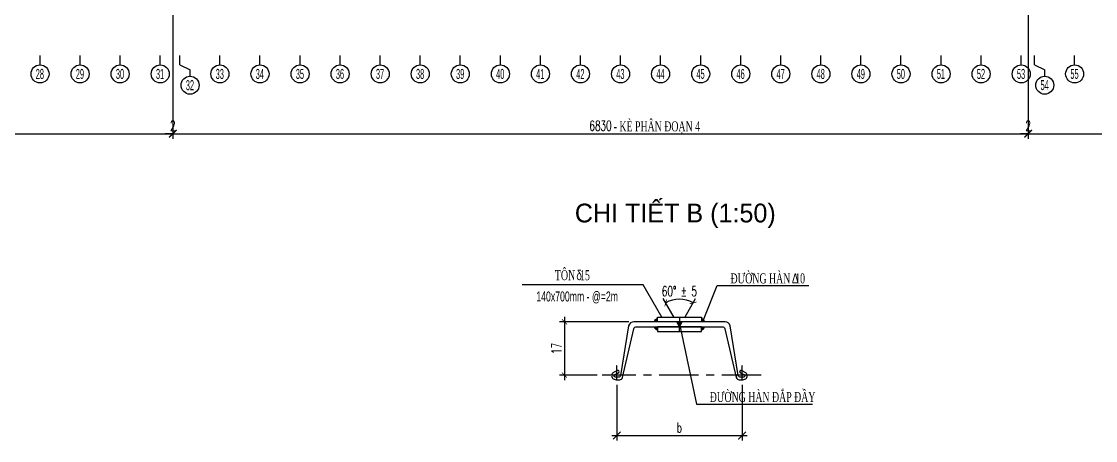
# Model space of a CAD drawing. Extents: x -64479 to 90650, y -38385 to 38270.
# Drawn here: x -41715 to -33136, y 5999 to 9346 of the extents above; entities that cross this region are included whole.
import ezdxf
from ezdxf.enums import TextEntityAlignment as Align

# ---------------------------------------------------------------- set-up
doc = ezdxf.new("R2010")
doc.units = 0
doc.header["$MEASUREMENT"] = 0
doc.linetypes.add('CENTER', pattern=[2, 1.25, -0.25, 0.25, -0.25])
doc.linetypes.add('CENTER2', pattern=[1.125, 0.75, -0.125, 0.125, -0.125])
doc.layers.get('0').update_dxf_attribs({"linetype": 'CONTINUOUS'})
for name, color, linetype in [('CENTER', 9, 'CENTER2'), ('Cu', 230, 'CONTINUOUS'), ('Dam', 4, 'CONTINUOUS'), ('DIMENSION', 4, 'CONTINUOUS'), ('Kich thuoc', 4, 'CONTINUOUS'), ('Net vang', 2, 'CONTINUOUS'), ('TEXT', 3, 'CONTINUOUS'), ('TIM', 8, 'CENTER')]:
    doc.layers.add(name, color=color, linetype=linetype)
doc.styles.add('CMB-1', font='VHBLACK_0.TTF', dxfattribs={"width": 0.8})
doc.styles.add('DIM', font='romans.shx', dxfattribs={"width": 0.65})
doc.styles.add('Kichthuoc', font='romans.shx', dxfattribs={"width": 0.6})
doc.styles.get("Standard").update_dxf_attribs({"font": 'vn_vni.shx', "width": 0.9})
doc.styles.add('SYMBOL', font='greeks.shx', dxfattribs={"width": 0.8})
doc.styles.add('THUONG', font='vntimeh.shx')
doc.dimstyles.new('40.Ph', dxfattribs={"dimscale": 400, "dimtxt": 0.2, "dimasz": 0.1, "dimexe": 0.1, "dimexo": 0.1, "dimgap": 0.06, "dimtad": 1, "dimdec": 0, "dimlfac": 0.05, "dimzin": 0, "dimdsep": 46, "dimtxsty": 'DIM', "dimblk": 'ARCHTICK', "dimcen": 0.15, "dimdle": 0.1, "dimclrd": 256, "dimclre": 7, "dimclrt": 6, "dimadec": 0, "dimazin": 0, "dimtfac": 1, "dimtdec": 0, "dimtix": 1, "dimtmove": 0, "dimatfit": 3, "dimfxl": 1, "dimtolj": 1, "dimtzin": 0, "dimarcsym": 0})
doc.dimstyles.new('400.Ph', dxfattribs={"dimscale": 400, "dimtxt": 0.2, "dimasz": 0.15, "dimexe": 0.1, "dimexo": 0.1, "dimgap": 0.06, "dimtad": 1, "dimdec": 0, "dimzin": 0, "dimdsep": 46, "dimtxsty": 'DIM', "dimblk": 'ARCHTICK', "dimcen": 0.15, "dimdle": 0.1, "dimclrd": 256, "dimclre": 7, "dimclrt": 6, "dimadec": 0, "dimazin": 0, "dimtfac": 1, "dimtdec": 0, "dimtix": 1, "dimtmove": 0, "dimatfit": 3, "dimldrblk": 'ARCHTICK', "dimfxl": 1, "dimtolj": 1, "dimtzin": 0, "dimarcsym": 0})
doc.dimstyles.new('Le 200', dxfattribs={"dimscale": 200, "dimtxt": 0.2, "dimasz": 0.15, "dimexe": 0.1, "dimexo": 0.2, "dimgap": 0.1, "dimtad": 1, "dimdec": 0, "dimzin": 0, "dimdsep": 46, "dimtxsty": 'Kichthuoc', "dimblk": 'ARCHTICK', "dimcen": 0, "dimdle": 0.1, "dimclrd": 2, "dimclre": 2, "dimclrt": 256, "dimadec": 0, "dimazin": 0, "dimtfac": 1, "dimtdec": 0, "dimtix": 1, "dimtmove": 2, "dimatfit": 3, "dimfxl": 1, "dimtolj": 1, "dimtzin": 0, "dimarcsym": 0})

# ---------------------------------------------------------------- blocks, each defined once
blk = doc.blocks.new('_ArchTick')
at = {"color": 0, "linetype": 'ByBlock', "const_width": 0.15}
blk.add_lwpolyline([(-0.5, -0.5), (0.5, 0.5)], dxfattribs=at)
blk = doc.blocks.new('*D28')
at = {"layer": 'DIMENSION', "color": 7, "lineweight": -2}
for p, q in [((-46787.1, 9927.7), (-46787.1, 8409.5)), ((-40507.1, 9927.7), (-40507.1, 8409.5))]:
    blk.add_line(p, q, dxfattribs=at)
at = {"layer": 'DIMENSION', "lineweight": -2}
blk.add_line((-46827.1, 8449.5), (-40467.1, 8449.5), dxfattribs=at)
at = {"layer": 'DIMENSION', "lineweight": -2, "xscale": 60, "yscale": 60, "zscale": 60, "rotation": 180}
blk.add_blockref('_ArchTick', (-46787.1, 8449.5), dxfattribs=at)
at = {"layer": 'DIMENSION', "lineweight": -2, "xscale": 60, "yscale": 60, "zscale": 60}
blk.add_blockref('_ArchTick', (-40507.1, 8449.5), dxfattribs=at)
at = {"layer": 'DIMENSION', "color": 6, "insert": (-43647.1, 8513.5), "char_height": 80, "attachment_point": 5, "style": 'DIM'}
blk.add_mtext('\\A1;6280', dxfattribs=at)
blk = doc.blocks.new('*D29')
at = {"layer": 'DIMENSION', "color": 7, "lineweight": -2}
for p, q in [((-40507.1, 9927.7), (-40507.1, 8409.5)), ((-40505.1, 9927.7), (-40505.1, 8409.5))]:
    blk.add_line(p, q, dxfattribs=at)
at = {"layer": 'DIMENSION', "lineweight": -2}
for p, q in [((-40507.1, 8449.5), (-40567.1, 8449.5)), ((-40507.1, 8449.5), (-40505.1, 8449.5)), ((-40505.1, 8449.5), (-40445.1, 8449.5))]:
    blk.add_line(p, q, dxfattribs=at)
at = {"layer": 'DIMENSION', "lineweight": -2, "xscale": 60, "yscale": 60, "zscale": 60}
blk.add_blockref('_ArchTick', (-40507.1, 8449.5), dxfattribs=at)
at = {"layer": 'DIMENSION', "lineweight": -2, "xscale": 60, "yscale": 60, "zscale": 60, "rotation": 180}
blk.add_blockref('_ArchTick', (-40505.1, 8449.5), dxfattribs=at)
at = {"layer": 'DIMENSION', "color": 6, "insert": (-40506.1, 8513.5), "char_height": 80, "attachment_point": 5, "style": 'DIM'}
blk.add_mtext('\\A1;2', dxfattribs=at)
blk = doc.blocks.new('*D30')
at = {"layer": 'DIMENSION', "color": 7, "lineweight": -2}
for p, q in [((-40505.1, 9927.7), (-40505.1, 8409.5)), ((-33675.1, 9927.7), (-33675.1, 8409.5))]:
    blk.add_line(p, q, dxfattribs=at)
at = {"layer": 'DIMENSION', "lineweight": -2}
blk.add_line((-40545.1, 8449.5), (-33635.1, 8449.5), dxfattribs=at)
at = {"layer": 'DIMENSION', "lineweight": -2, "xscale": 60, "yscale": 60, "zscale": 60, "rotation": 180}
blk.add_blockref('_ArchTick', (-40505.1, 8449.5), dxfattribs=at)
at = {"layer": 'DIMENSION', "lineweight": -2, "xscale": 60, "yscale": 60, "zscale": 60}
blk.add_blockref('_ArchTick', (-33675.1, 8449.5), dxfattribs=at)
at = {"layer": 'DIMENSION', "color": 6, "insert": (-37090.1, 8513.5), "char_height": 80, "attachment_point": 5, "style": 'DIM'}
blk.add_mtext('\\A1;6830', dxfattribs=at)
blk = doc.blocks.new('*D31')
at = {"layer": 'DIMENSION', "color": 7, "lineweight": -2}
for p, q in [((-33675.1, 9927.7), (-33675.1, 8409.5)), ((-33673.1, 9927.7), (-33673.1, 8409.5))]:
    blk.add_line(p, q, dxfattribs=at)
at = {"layer": 'DIMENSION', "lineweight": -2}
for p, q in [((-33675.1, 8449.5), (-33735.1, 8449.5)), ((-33675.1, 8449.5), (-33673.1, 8449.5)), ((-33673.1, 8449.5), (-33613.1, 8449.5))]:
    blk.add_line(p, q, dxfattribs=at)
at = {"layer": 'DIMENSION', "lineweight": -2, "xscale": 60, "yscale": 60, "zscale": 60}
blk.add_blockref('_ArchTick', (-33675.1, 8449.5), dxfattribs=at)
at = {"layer": 'DIMENSION', "lineweight": -2, "xscale": 60, "yscale": 60, "zscale": 60, "rotation": 180}
blk.add_blockref('_ArchTick', (-33673.1, 8449.5), dxfattribs=at)
at = {"layer": 'DIMENSION', "color": 6, "insert": (-33674.1, 8513.5), "char_height": 80, "attachment_point": 5, "style": 'DIM'}
blk.add_mtext('\\A1;2', dxfattribs=at)
blk = doc.blocks.new('*D32')
at = {"layer": 'DIMENSION', "color": 7, "lineweight": -2}
for p, q in [((-33673.1, 9927.7), (-33673.1, 8409.5)), ((-27173.1, 9927.7), (-27173.1, 8409.5))]:
    blk.add_line(p, q, dxfattribs=at)
at = {"layer": 'DIMENSION', "lineweight": -2}
blk.add_line((-33713.1, 8449.5), (-27133.1, 8449.5), dxfattribs=at)
at = {"layer": 'DIMENSION', "lineweight": -2, "xscale": 60, "yscale": 60, "zscale": 60, "rotation": 180}
blk.add_blockref('_ArchTick', (-33673.1, 8449.5), dxfattribs=at)
at = {"layer": 'DIMENSION', "lineweight": -2, "xscale": 60, "yscale": 60, "zscale": 60}
blk.add_blockref('_ArchTick', (-27173.1, 8449.5), dxfattribs=at)
at = {"layer": 'DIMENSION', "color": 6, "insert": (-30423.1, 8513.5), "char_height": 80, "attachment_point": 5, "style": 'DIM'}
blk.add_mtext('\\A1;6500', dxfattribs=at)
blk = doc.blocks.new('*D462')
at = {"layer": 'DIMENSION', "color": 7, "lineweight": -2}
for p, q in [((-36501.9, 6981.4), (-36589.4, 7132.9)), ((-36417.9, 6981.4), (-36330.5, 7132.9))]:
    blk.add_line(p, q, dxfattribs=at)
at = {"layer": 'DIMENSION', "lineweight": -2}
blk.add_arc((-36459.9, 6908.7), 218.9, 60, 120, dxfattribs=at)
at = {"layer": 'DIMENSION', "lineweight": -2, "xscale": 40, "yscale": 40, "zscale": 40}
for p, rotation in [((-36569.4, 7098.3), 209.9999999997613), ((-36350.5, 7098.3), 329.999999999894)]:
    blk.add_blockref('_ArchTick', p, dxfattribs=dict(at, rotation=rotation))
at = {"layer": 'DIMENSION', "color": 6, "insert": (-36459.9, 7191.6), "char_height": 80, "attachment_point": 5, "style": 'DIM'}
blk.add_mtext('\\A1;60° ± 5', dxfattribs=at)
blk = doc.blocks.new('*D463')
at = {"layer": 'DIMENSION', "color": 7, "lineweight": -2}
for p, q in [((-36959.9, 6444), (-36959.9, 5999)), ((-35959.9, 6444.6), (-35959.9, 5999))]:
    blk.add_line(p, q, dxfattribs=at)
at = {"layer": 'DIMENSION', "lineweight": -2}
blk.add_line((-36999.9, 6039), (-35919.9, 6039), dxfattribs=at)
at = {"layer": 'DIMENSION', "lineweight": -2, "xscale": 60, "yscale": 60, "zscale": 60, "rotation": 180}
blk.add_blockref('_ArchTick', (-36959.9, 6039), dxfattribs=at)
at = {"layer": 'DIMENSION', "lineweight": -2, "xscale": 60, "yscale": 60, "zscale": 60}
blk.add_blockref('_ArchTick', (-35959.9, 6039), dxfattribs=at)
at = {"layer": 'DIMENSION', "color": 6, "insert": (-36459.9, 6103), "char_height": 80, "attachment_point": 5, "style": 'DIM'}
blk.add_mtext('\\A1;b', dxfattribs=at)
blk = doc.blocks.new('*D464')
at = {"layer": 'DIMENSION', "lineweight": -2}
blk.add_line((-37378.1, 6986.8), (-37378.1, 6481.8), dxfattribs=at)
at = {"layer": 'DIMENSION', "color": 7, "lineweight": -2}
for p, q in [((-36864.5, 6946.8), (-37418.1, 6946.8)), ((-37118.1, 6521.8), (-37418.1, 6521.8))]:
    blk.add_line(p, q, dxfattribs=at)
at = {"layer": 'DIMENSION', "lineweight": -2, "xscale": 40, "yscale": 40, "zscale": 40}
for p, rotation in [((-37378.1, 6946.8), 90), ((-37378.1, 6521.8), 270)]:
    blk.add_blockref('_ArchTick', p, dxfattribs=dict(at, rotation=rotation))
at = {"layer": 'DIMENSION', "color": 6, "insert": (-37442.1, 6734.3), "char_height": 80, "attachment_point": 5, "rotation": 90, "style": 'DIM'}
blk.add_mtext('\\A1;17', dxfattribs=at)

msp = doc.modelspace()

# ---------------------------------------------------------------- hatches: boundary and pattern name
at = {"layer": 'Cu'}
for points in [[(-36659.9, 6946.8), (-36634.9, 6946.8), (-36634.9, 6971.8, 0.38819)], [(-36259.9, 6946.8), (-36284.9, 6946.8), (-36284.9, 6971.8, -0.38819)], [(-36659.9, 6908), (-36634.9, 6908), (-36634.9, 6883, -0.38819)], [(-36259.9, 6908), (-36284.9, 6908), (-36284.9, 6883, 0.38819)]]:
    msp.add_hatch(color=9, dxfattribs=at).paths.add_polyline_path(points)
h = msp.add_hatch(color=9, dxfattribs=at)
h.paths.add_polyline_path([(-36437.9, 6946.8), (-36481.9, 6946.8), (-36462.4, 6913), (-36457.4, 6913)])
h.paths.add_polyline_path([(-36457.4, 6913), (-36462.4, 6913), (-36462.4, 6908), (-36457.4, 6908)])

# ---------------------------------------------------------------- linework, layer by layer
at = {"layer": 'CENTER'}
for p, q in [((-36959.9, 6484), (-36959.9, 6601.7)), ((-35959.9, 6484), (-35959.9, 6601.7))]:
    msp.add_line(p, q, dxfattribs=at)
at = {"layer": 'Cu'}
for p, q in [((-36459.9, 6984.3), (-36459.9, 6946.8)), ((-36462.4, 6913), (-36481.9, 6946.8)), ((-36462.4, 6908), (-36462.4, 6913)), ((-36459.9, 6870.5), (-36459.9, 6908)), ((-36457.4, 6913), (-36437.9, 6946.8)), ((-36457.4, 6908), (-36457.4, 6913)), ((-36007.5, 6517), (-36007.5, 6508.9))]:
    msp.add_line(p, q, dxfattribs=at)
for points in [[(-36634.9, 6946.8), (-36634.9, 6984.3), (-36284.9, 6984.3), (-36284.9, 6946.8)], [(-36634.9, 6908), (-36634.9, 6870.5), (-36284.9, 6870.5), (-36284.9, 6908)]]:
    msp.add_lwpolyline(points, close=True, dxfattribs=at)
msp.add_lwpolyline([(-36823.5, 6890.8, -0.331206), (-36800.4, 6908), (-36119.5, 6908, -0.331206), (-36096.3, 6890.8), (-36005.9, 6501.8, 0.331206), (-35982.7, 6484.6), (-35953.6, 6484.6, 0.223582), (-35924.8, 6497.6, 0.452935), (-35934.4, 6542.9), (-35959.5, 6555.4, 0.518485), (-35979.3, 6550.2, 0.300037), (-35968.1, 6538.2), (-35943.5, 6525.8, -0.427626), (-35939.9, 6509.6, -0.215462), (-35953.4, 6504), (-35972, 6504, -0.331206), (-35990.5, 6517.7), (-36053.7, 6915.8, 0.331206), (-36095.3, 6946.8), (-36824.5, 6946.8, 0.331206), (-36866.1, 6915.8), (-36929.4, 6517.7, -0.331206), (-36947.9, 6504), (-36966.4, 6504, -0.215462), (-36980, 6509.6, -0.427626), (-36976.4, 6525.8), (-36951.7, 6538.2, 0.300037), (-36940.5, 6550.2, 0.518485), (-36960.3, 6555.4), (-36985.5, 6542.9, 0.452935), (-36995.1, 6497.6, 0.223582), (-36966.2, 6484.6), (-36937.1, 6484.6, 0.331206), (-36914, 6501.8)], format="xyb", close=True, dxfattribs=at)
for centre, start, end in [((-36633.8, 6945.6), 92.56856, 177.43144), ((-36286.1, 6945.6), 2.56856, 87.43144), ((-36633.8, 6909.2), 182.56856, 267.43144), ((-36286.1, 6909.2), 272.56856, 357.43144)]:
    msp.add_arc(centre, 26.2, start, end, dxfattribs=at)
at = {"layer": 'Dam'}
for p, q in [((-40450.1, 8999.1), (-40368.7, 8960.6)), ((-40368.7, 8909.2), (-40368.7, 8960.6)), ((-33623.1, 8999.1), (-33541.7, 8960.6)), ((-33541.7, 8909.2), (-33541.7, 8960.6))]:
    msp.add_line(p, q, dxfattribs=at)
at = {"layer": 'DIMENSION'}
msp.add_line((-36462.4, 6908), (-36457.4, 6908), dxfattribs=at)
at = {"layer": 'Net vang', "color": 4}
for p, q in [((-41567.1, 8999.1), (-41567.1, 9074.2)), ((-41247.1, 8999.1), (-41247.1, 9074.2)), ((-40927.1, 8999.1), (-40927.1, 9074.2)), ((-40607.1, 8999.1), (-40607.1, 9074.2)), ((-40450.1, 8999.1), (-40450.1, 9074.2)), ((-40130.1, 8999.1), (-40130.1, 9074.2)), ((-39810.1, 8999.1), (-39810.1, 9074.2)), ((-39490.1, 8999.1), (-39490.1, 9074.2)), ((-39170.1, 8999.1), (-39170.1, 9074.2)), ((-38850.1, 8999.1), (-38850.1, 9074.2)), ((-38530.1, 8999.1), (-38530.1, 9074.2)), ((-38210.1, 8999.1), (-38210.1, 9074.2)), ((-37890.1, 8999.1), (-37890.1, 9074.2)), ((-37570.1, 8999.1), (-37570.1, 9074.2)), ((-37250.1, 8999.1), (-37250.1, 9074.2)), ((-36930.1, 8999.1), (-36930.1, 9074.2)), ((-36610.1, 8999.1), (-36610.1, 9074.2)), ((-36290.1, 8999.1), (-36290.1, 9074.2)), ((-35970.1, 8999.1), (-35970.1, 9074.2)), ((-35650.1, 8999.1), (-35650.1, 9074.2)), ((-35330.1, 8999.1), (-35330.1, 9074.2)), ((-35010.1, 8999.1), (-35010.1, 9074.2)), ((-34690.1, 8999.1), (-34690.1, 9074.2)), ((-34370.1, 8999.1), (-34370.1, 9074.2)), ((-34050.1, 8999.1), (-34050.1, 9074.2)), ((-33730.1, 8999.1), (-33730.1, 9074.2)), ((-33623.1, 8999.1), (-33623.1, 9074.2)), ((-33303.1, 8999.1), (-33303.1, 9074.2))]:
    msp.add_line(p, q, dxfattribs=at)
for centre in [(-41567.1, 8927.1), (-41247.1, 8927.1), (-40927.1, 8927.1), (-40607.1, 8927.1), (-40130.1, 8927.1), (-39810.1, 8927.1), (-39490.1, 8927.1), (-39170.1, 8927.1), (-38850.1, 8927.1), (-38530.1, 8927.1), (-38210.1, 8927.1), (-37890.1, 8927.1), (-37570.1, 8927.1), (-37250.1, 8927.1), (-36930.1, 8927.1), (-36610.1, 8927.1), (-36290.1, 8927.1), (-35970.1, 8927.1), (-35650.1, 8927.1), (-35330.1, 8927.1), (-35010.1, 8927.1), (-34690.1, 8927.1), (-34370.1, 8927.1), (-34050.1, 8927.1), (-33730.1, 8927.1), (-33303.1, 8927.1), (-40368.7, 8837.2), (-33541.7, 8837.2)]:
    msp.add_circle(centre, 72, dxfattribs=at)
at = {"layer": 'TIM', "ltscale": 250}
msp.add_line((-35808.3, 6521.8), (-37078.1, 6521.8), dxfattribs=at)

# ---------------------------------------------------------------- texts
at = {"layer": 'TEXT', "width": 0.55}
for s, p in [('28', (-41568.2, 8927.1)), ('29', (-41248.2, 8927.1)), ('30', (-40928.2, 8927.1)), ('31', (-40608.2, 8927.1)), ('33', (-40131.2, 8927.1)), ('34', (-39811.2, 8927.1)), ('35', (-39491.2, 8927.1)), ('36', (-39171.2, 8927.1)), ('37', (-38851.2, 8927.1)), ('38', (-38531.2, 8927.1)), ('39', (-38211.2, 8927.1)), ('40', (-37891.2, 8927.1)), ('41', (-37571.2, 8927.1)), ('42', (-37251.2, 8927.1)), ('43', (-36931.2, 8927.1)), ('44', (-36611.2, 8927.1)), ('45', (-36291.2, 8927.1)), ('46', (-35971.2, 8927.1)), ('47', (-35651.2, 8927.1)), ('48', (-35331.2, 8927.1)), ('49', (-35011.2, 8927.1)), ('50', (-34691.2, 8927.1)), ('51', (-34371.2, 8927.1)), ('52', (-34051.2, 8927.1)), ('53', (-33731.2, 8927.1)), ('55', (-33304.2, 8927.1)), ('32', (-40369.8, 8837.2)), ('54', (-33542.8, 8837.2))]:
    msp.add_text(s, height=80, dxfattribs=at).set_placement(p, align=Align.MIDDLE)
at = {"layer": 'TEXT', "style": 'THUONG', "width": 0.65}
for s, p in [('- KÌ ph©n ®o¹n 4', (-36984.7, 8468.5)), ('®\xadêng hµn  10', (-36051.9, 7254)), ('®\xadêng hµn ®¾p ®Çy', (-36217.7, 6306.9))]:
    msp.add_text(s, height=80, dxfattribs=at).set_placement(p)
at = {"layer": 'TEXT', "style": 'CMB-1'}
msp.add_text('chi tiÕt b (1:50)', height=150, dxfattribs=at).set_placement((-36492.9, 7741), align=Align.CENTER)
at = {"layer": 'TEXT'}
for s, style, width, p in [('t«n  15', 'THUONG', 0.65, (-37314.6, 7279.7)), ('d', 'SYMBOL', 0.75, (-37260.7, 7279.7)), ('D', 'SYMBOL', 0.75, (-35534.9, 7253.3))]:
    msp.add_text(s, height=80, dxfattribs=dict(at, style=style, width=width)).set_placement(p, align=Align.CENTER)
at = {"layer": 'TEXT', "width": 0.65}
msp.add_text('140x700mm - @=2m', height=80, dxfattribs=at).set_placement((-37276.8, 7109.6), align=Align.CENTER)

# ---------------------------------------------------------------- dimensions: what is measured, and where the dimension line sits
at = {"layer": 'DIMENSION'}
for base, p1, p2, picture, middle in [((-40507.1, 8449.5), (-46787.1, 9967.7), (-40507.1, 9967.7), '*D28', (-43647.1, 8513.5)), ((-40505.1, 8449.5), (-40507.1, 9967.7), (-40505.1, 9967.7), '*D29', (-40506.1, 8513.5)), ((-33675.1, 8449.5), (-40505.1, 9967.7), (-33675.1, 9967.7), '*D30', (-37090.1, 8513.5)), ((-33673.1, 8449.5), (-33675.1, 9967.7), (-33673.1, 9967.7), '*D31', (-33674.1, 8513.5)), ((-27173.1, 8449.5), (-33673.1, 9967.7), (-27173.1, 9967.7), '*D32', (-30423.1, 8513.5))]:
    dim = msp.add_linear_dim(base=base, p1=p1, p2=p2, dimstyle='400.Ph', override={"dimtmove": 1}, dxfattribs=at)
    dim.commit()
    dim.dimension.update_dxf_attribs({"geometry": picture, "text_midpoint": middle})
dim = msp.add_angular_dim_2l(base=(-36421.9, 7124.3), line1=((-36457.4, 6913), (-36437.9, 6946.8)), line2=((-36462.4, 6913), (-36481.9, 6946.8)), text='<> %%P 5', dimstyle='40.Ph', dxfattribs=at)
dim.commit()
dim.dimension.update_dxf_attribs({"geometry": '*D462', "text_midpoint": (-36459.9, 7191.6)})
dim = msp.add_linear_dim(base=(-37378.1, 6521.8), p1=(-36824.5, 6946.8), p2=(-37078.1, 6521.8), angle=90, text='17', dimstyle='40.Ph', dxfattribs=at)
dim.commit()
dim.dimension.update_dxf_attribs({"geometry": '*D464', "text_midpoint": (-37442.1, 6734.3)})
dim = msp.add_linear_dim(base=(-35959.9, 6039), p1=(-36959.9, 6484), p2=(-35959.9, 6484.6), text='b', dimstyle='400.Ph', dxfattribs=at)
dim.commit()
dim.dimension.update_dxf_attribs({"geometry": '*D463', "text_midpoint": (-36459.9, 6103)})

# ---------------------------------------------------------------- leaders
at = {"layer": 'Kich thuoc'}
for points in [[(-36600.7, 6984.3), (-36750.4, 7243.5), (-37717.2, 7243.5)], [(-36267.6, 6964.1), (-36158.3, 7236.4), (-35426.7, 7236.4)], [(-36458.8, 6929.9), (-36324, 6289.4), (-35396.7, 6289.4)]]:
    msp.add_leader(points, dimstyle='Le 200', override={"dimtad": 0}, dxfattribs=at)

doc.saveas('drawing.dxf')
